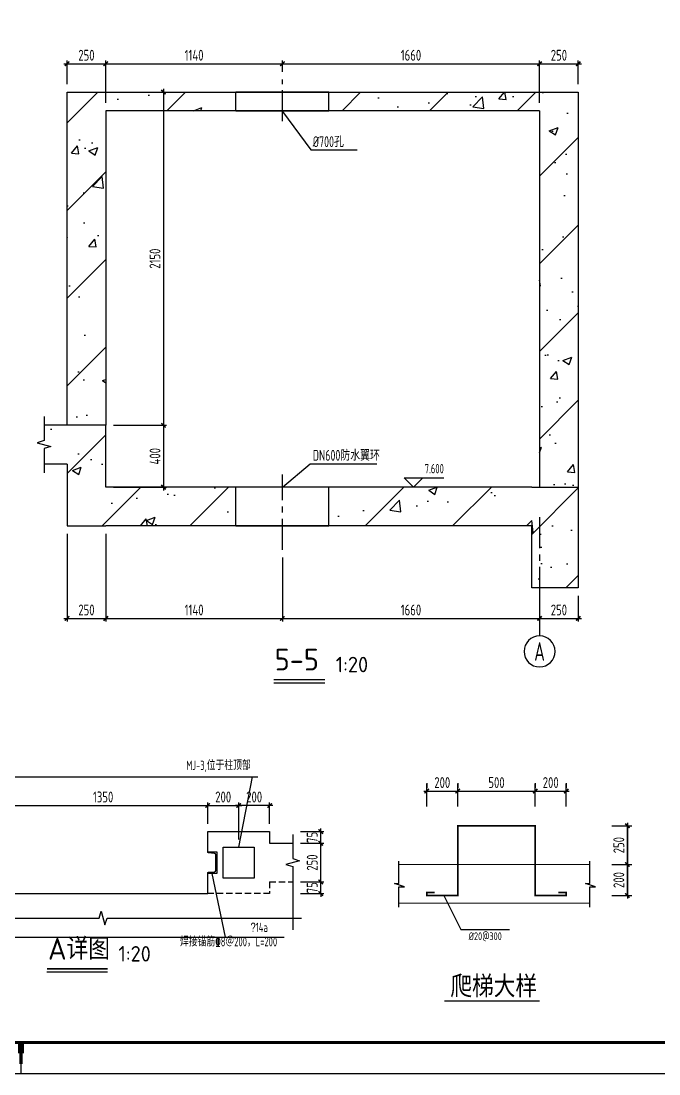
# Model space of a CAD drawing. Extents: x 665703 to 1047784, y -160603 to 92239.
# Drawn here: x 906403 to 926992, y -22114 to 11857 of the extents above; entities that cross this region are included whole.
import ezdxf
from ezdxf.enums import TextEntityAlignment as Align

# ---------------------------------------------------------------- set-up
doc = ezdxf.new("R2010")
doc.units = 0
doc.header["$LTSCALE"] = 800
doc.linetypes.add('CENTER', pattern=[2, 1.25, -0.25, 0.25, -0.25])
doc.linetypes.add('DASHED', pattern=[0.75, 0.5, -0.25])
doc.layers.get('0').update_dxf_attribs({"linetype": 'CONTINUOUS'})
doc.layers.get('Defpoints').update_dxf_attribs({"linetype": 'CONTINUOUS'})
for name, color, linetype in [('AXIS', 4, 'CENTER'), ('DIM', 2, 'CONTINUOUS'), ('HATCH', 254, 'CONTINUOUS'), ('NUM', 7, 'CONTINUOUS'), ('STEEL', 7, 'CONTINUOUS'), ('TEXT', 7, 'CONTINUOUS'), ('THIN', 7, 'CONTINUOUS'), ('TK', 7, 'CONTINUOUS'), ('中粗', 3, 'CONTINUOUS'), ('细线', 7, 'CONTINUOUS')]:
    doc.layers.add(name, color=color, linetype=linetype)
doc.styles.add('TSSD_Axis', font='tssdeng.shx', dxfattribs={"width": 0.7, "bigfont": 'tssdchn.shx'})
doc.styles.add('TSSD_Dimension', font='Tssdeng.shx', dxfattribs={"width": 0.75, "bigfont": 'hztxt.shx'})
doc.styles.add('TSSD_Label', font='Tssdeng.shx', dxfattribs={"width": 0.7, "bigfont": 'hztxt.shx'})
doc.styles.add('TSSD_Norm', font='Tssdeng.shx', dxfattribs={"bigfont": 'hztxt.shx'})
doc.dimstyles.new('TSSD_20_100', dxfattribs={"dimtxt": 350, "dimasz": 100, "dimexe": 100, "dimexo": 250, "dimgap": 100, "dimtad": 1, "dimdec": 0, "dimlfac": 0.2, "dimzin": 0, "dimdsep": 46, "dimtxsty": 'TSSD_Dimension', "dimblk": 'ARCHTICK', "dimcen": 0, "dimdle": 100, "dimclrt": 7, "dimadec": 0, "dimazin": 0, "dimtfac": 1, "dimtdec": 0, "dimtix": 1, "dimtmove": 2, "dimatfit": 3, "dimldrblk": 'ARCHTICK', "dimfxl": 0, "dimtolj": 1, "dimtzin": 0, "dimarcsym": 0})
pattern_1 = [(50, (651030, 130727.5), (2869.04, -251.009), [300, -3300]), (355, (651030, 130727.5), (-555.005, 3008.769), [240, -2640]), (100.4514, (651269, 130706.6), (2314.038, 2757.758), [254.96, -2804.568]), (46.1842, (651030, 131527.5), (4268.964, -662.076), [450, -4950]), (96.6356, (651385.7, 131472.3), (3738.65, 3896.47), [382.44, -4206.85]), (351.1842, (651030, 131527.5), (3738.65, 3896.474), [360, -3960]), (21, (651430, 131327.5), (2387.628, -1610.476), [300, -3300]), (326, (651430, 131327.5), (973.26, 2900.6), [240, -2640]), (71.4514, (651629, 131193.3), (3360.89, 1290.122), [254.96, -2804.568]), (37.5, (651029.9, 130727.5), (48.6394, 1331.5754), [0, -2608, 0, -2680, 0, -2650]), (7.5, (651030, 130727.5), (1052.278, 1577.647), [0, -1528, 0, -2548, 0, -1010]), (327.5, (650137.9, 130727.5), (2135.2897, -90.2195), [0, -1000, 0, -3120, 0, -4140]), (317.5, (649738, 130727.5), (2332.745, 400.42), [0, -1300, 0, -2072, 0, -2940]), (45, (651030, 130727.5), (-1414.214, 1414.214), [])]

# ---------------------------------------------------------------- blocks, each defined once
blk = doc.blocks.new('_ArchTick')
at = {"color": 0, "const_width": 0.5}
blk.add_lwpolyline([(-0.71, -0.71), (0.71, 0.71)], dxfattribs=at)
blk = doc.blocks.new('*D165')
at = {"layer": 'Defpoints', "color": 0, "transparency": 16777216}
for p in [(909138, 10480), (907888, 9566), (909138, 8966)]:
    blk.add_point(p, dxfattribs=at)
at = {"layer": 'DIM', "color": 0, "lineweight": -2, "transparency": 16777216}
for p, q in [((907888, 9816), (907888, 10580)), ((909138, 9216), (909138, 10580)), ((907788, 10480), (909238, 10480))]:
    blk.add_line(p, q, dxfattribs=at)
at = {"layer": 'DIM', "color": 0, "lineweight": -2, "transparency": 16777216, "xscale": 100, "yscale": 100, "zscale": 100, "rotation": 180}
blk.add_blockref('_ArchTick', (907888, 10480), dxfattribs=at)
at = {"layer": 'DIM', "color": 0, "lineweight": -2, "transparency": 16777216, "xscale": 100, "yscale": 100, "zscale": 100}
blk.add_blockref('_ArchTick', (909138, 10480), dxfattribs=at)
at = {"layer": 'DIM', "color": 7, "transparency": 16777216, "insert": (908513, 10755), "char_height": 350, "attachment_point": 5, "style": 'TSSD_Dimension'}
blk.add_mtext('\\A1;250', dxfattribs=at)
blk = doc.blocks.new('*D166')
at = {"layer": 'Defpoints', "color": 0, "transparency": 16777216}
for p in [(914838, 10480), (914838, 9973), (909138, 8966)]:
    blk.add_point(p, dxfattribs=at)
at = {"layer": 'DIM', "color": 0, "lineweight": -2, "transparency": 16777216}
for p, q in [((909138, 9216), (909138, 10580)), ((914838, 10223), (914838, 10580)), ((909038, 10480), (914938, 10480))]:
    blk.add_line(p, q, dxfattribs=at)
at = {"layer": 'DIM', "color": 0, "lineweight": -2, "transparency": 16777216, "xscale": 100, "yscale": 100, "zscale": 100, "rotation": 180}
blk.add_blockref('_ArchTick', (909138, 10480), dxfattribs=at)
at = {"layer": 'DIM', "color": 0, "lineweight": -2, "transparency": 16777216, "xscale": 100, "yscale": 100, "zscale": 100}
blk.add_blockref('_ArchTick', (914838, 10480), dxfattribs=at)
at = {"layer": 'DIM', "color": 7, "transparency": 16777216, "insert": (911988, 10755), "char_height": 350, "attachment_point": 5, "style": 'TSSD_Dimension'}
blk.add_mtext('\\A1;1140', dxfattribs=at)
blk = doc.blocks.new('*D167')
at = {"layer": 'Defpoints', "color": 0, "transparency": 16777216}
for p in [(923138, 10480), (914838, 9973), (923138, 8966)]:
    blk.add_point(p, dxfattribs=at)
at = {"layer": 'DIM', "color": 0, "lineweight": -2, "transparency": 16777216}
for p, q in [((914838, 10223), (914838, 10580)), ((923138, 9216), (923138, 10580)), ((914738, 10480), (923238, 10480))]:
    blk.add_line(p, q, dxfattribs=at)
at = {"layer": 'DIM', "color": 0, "lineweight": -2, "transparency": 16777216, "xscale": 100, "yscale": 100, "zscale": 100, "rotation": 180}
blk.add_blockref('_ArchTick', (914838, 10480), dxfattribs=at)
at = {"layer": 'DIM', "color": 0, "lineweight": -2, "transparency": 16777216, "xscale": 100, "yscale": 100, "zscale": 100}
blk.add_blockref('_ArchTick', (923138, 10480), dxfattribs=at)
at = {"layer": 'DIM', "color": 7, "transparency": 16777216, "insert": (918988, 10755), "char_height": 350, "attachment_point": 5, "style": 'TSSD_Dimension'}
blk.add_mtext('\\A1;1660', dxfattribs=at)
blk = doc.blocks.new('*D168')
at = {"layer": 'Defpoints', "color": 0, "transparency": 16777216}
for p in [(924388, 10480), (924388, 9566), (923138, 8966)]:
    blk.add_point(p, dxfattribs=at)
at = {"layer": 'DIM', "color": 0, "lineweight": -2, "transparency": 16777216}
for p, q in [((923138, 9216), (923138, 10580)), ((924388, 9816), (924388, 10580)), ((923038, 10480), (924488, 10480))]:
    blk.add_line(p, q, dxfattribs=at)
at = {"layer": 'DIM', "color": 0, "lineweight": -2, "transparency": 16777216, "xscale": 100, "yscale": 100, "zscale": 100, "rotation": 180}
blk.add_blockref('_ArchTick', (923138, 10480), dxfattribs=at)
at = {"layer": 'DIM', "color": 0, "lineweight": -2, "transparency": 16777216, "xscale": 100, "yscale": 100, "zscale": 100}
blk.add_blockref('_ArchTick', (924388, 10480), dxfattribs=at)
at = {"layer": 'DIM', "color": 7, "transparency": 16777216, "insert": (923763, 10755), "char_height": 350, "attachment_point": 5, "style": 'TSSD_Dimension'}
blk.add_mtext('\\A1;250', dxfattribs=at)
blk = doc.blocks.new('*D169')
at = {"layer": 'Defpoints', "color": 0, "transparency": 16777216}
for p in [(907888, -4434), (909138, -4434), (909138, -7418)]:
    blk.add_point(p, dxfattribs=at)
at = {"layer": 'DIM', "color": 0, "lineweight": -2, "transparency": 16777216}
for p, q in [((907888, -4684), (907888, -7518)), ((909138, -4684), (909138, -7518)), ((907788, -7418), (909238, -7418))]:
    blk.add_line(p, q, dxfattribs=at)
at = {"layer": 'DIM', "color": 0, "lineweight": -2, "transparency": 16777216, "xscale": 100, "yscale": 100, "zscale": 100, "rotation": 180}
blk.add_blockref('_ArchTick', (907888, -7418), dxfattribs=at)
at = {"layer": 'DIM', "color": 0, "lineweight": -2, "transparency": 16777216, "xscale": 100, "yscale": 100, "zscale": 100}
blk.add_blockref('_ArchTick', (909138, -7418), dxfattribs=at)
at = {"layer": 'DIM', "color": 7, "transparency": 16777216, "insert": (908513, -7143), "char_height": 350, "attachment_point": 5, "style": 'TSSD_Dimension'}
blk.add_mtext('\\A1;250', dxfattribs=at)
blk = doc.blocks.new('*D170')
at = {"layer": 'Defpoints', "color": 0, "transparency": 16777216}
for p in [(909138, -4434), (914838, -5204), (914838, -7418)]:
    blk.add_point(p, dxfattribs=at)
at = {"layer": 'DIM', "color": 0, "lineweight": -2, "transparency": 16777216}
for p, q in [((909138, -4684), (909138, -7518)), ((914838, -5454), (914838, -7518)), ((909038, -7418), (914938, -7418))]:
    blk.add_line(p, q, dxfattribs=at)
at = {"layer": 'DIM', "color": 0, "lineweight": -2, "transparency": 16777216, "xscale": 100, "yscale": 100, "zscale": 100, "rotation": 180}
blk.add_blockref('_ArchTick', (909138, -7418), dxfattribs=at)
at = {"layer": 'DIM', "color": 0, "lineweight": -2, "transparency": 16777216, "xscale": 100, "yscale": 100, "zscale": 100}
blk.add_blockref('_ArchTick', (914838, -7418), dxfattribs=at)
at = {"layer": 'DIM', "color": 7, "transparency": 16777216, "insert": (911988, -7143), "char_height": 350, "attachment_point": 5, "style": 'TSSD_Dimension'}
blk.add_mtext('\\A1;1140', dxfattribs=at)
blk = doc.blocks.new('*D171')
at = {"layer": 'Defpoints', "color": 0, "transparency": 16777216}
for p in [(914838, -5204), (923138, -6434), (923138, -7418)]:
    blk.add_point(p, dxfattribs=at)
at = {"layer": 'DIM', "color": 0, "lineweight": -2, "transparency": 16777216}
for p, q in [((914838, -5454), (914838, -7518)), ((923138, -6684), (923138, -7518)), ((914738, -7418), (923238, -7418))]:
    blk.add_line(p, q, dxfattribs=at)
at = {"layer": 'DIM', "color": 0, "lineweight": -2, "transparency": 16777216, "xscale": 100, "yscale": 100, "zscale": 100, "rotation": 180}
blk.add_blockref('_ArchTick', (914838, -7418), dxfattribs=at)
at = {"layer": 'DIM', "color": 0, "lineweight": -2, "transparency": 16777216, "xscale": 100, "yscale": 100, "zscale": 100}
blk.add_blockref('_ArchTick', (923138, -7418), dxfattribs=at)
at = {"layer": 'DIM', "color": 7, "transparency": 16777216, "insert": (918988, -7143), "char_height": 350, "attachment_point": 5, "style": 'TSSD_Dimension'}
blk.add_mtext('\\A1;1660', dxfattribs=at)
blk = doc.blocks.new('*D176')
at = {"layer": 'Defpoints', "color": 0, "transparency": 16777216}
for p in [(909138, 9566), (909138, -1184), (911000, -1184)]:
    blk.add_point(p, dxfattribs=at)
at = {"layer": 'DIM', "color": 0, "lineweight": -2, "transparency": 16777216}
for p, q in [((909388, 9566), (911100, 9566)), ((911000, 9666), (911000, -1284)), ((909388, -1184), (911100, -1184))]:
    blk.add_line(p, q, dxfattribs=at)
at = {"layer": 'DIM', "color": 0, "lineweight": -2, "transparency": 16777216, "xscale": 100, "yscale": 100, "zscale": 100}
for p, rotation in [((911000, 9566), 90), ((911000, -1184), 270)]:
    blk.add_blockref('_ArchTick', p, dxfattribs=dict(at, rotation=rotation))
at = {"layer": 'DIM', "color": 7, "transparency": 16777216, "insert": (910725, 4191), "char_height": 350, "attachment_point": 5, "rotation": 90, "style": 'TSSD_Dimension'}
blk.add_mtext('\\A1;2150', dxfattribs=at)
blk = doc.blocks.new('*D177')
at = {"layer": 'Defpoints', "color": 0, "transparency": 16777216}
for p in [(909138, -1184), (909138, -3184), (911000, -3184)]:
    blk.add_point(p, dxfattribs=at)
at = {"layer": 'DIM', "color": 0, "lineweight": -2, "transparency": 16777216}
for p, q in [((909388, -1184), (911100, -1184)), ((911000, -1084), (911000, -3284)), ((909388, -3184), (911100, -3184))]:
    blk.add_line(p, q, dxfattribs=at)
at = {"layer": 'DIM', "color": 0, "lineweight": -2, "transparency": 16777216, "xscale": 100, "yscale": 100, "zscale": 100}
for p, rotation in [((911000, -1184), 90), ((911000, -3184), 270)]:
    blk.add_blockref('_ArchTick', p, dxfattribs=dict(at, rotation=rotation))
at = {"layer": 'DIM', "color": 7, "transparency": 16777216, "insert": (910725, -2184), "char_height": 350, "attachment_point": 5, "rotation": 90, "style": 'TSSD_Dimension'}
blk.add_mtext('\\A1;400', dxfattribs=at)
blk = doc.blocks.new('ts_axno')
at = {"color": 0, "linetype": 'ByBlock', "lineweight": -2}
blk.add_circle((0, 0), 0.5, dxfattribs=at)
at = {"color": 0, "linetype": 'ByBlock', "lineweight": -2, "style": 'TSSD_Axis', "width": 0.7}
blk.add_attdef('A', text='', height=0.6, dxfattribs=at).set_placement((0, 0), align=Align.MIDDLE_CENTER)
blk = doc.blocks.new('*D178')
at = {"layer": 'Defpoints', "color": 0, "transparency": 16777216}
for p in [(923138, -6434), (924388, -6434), (924388, -7418)]:
    blk.add_point(p, dxfattribs=at)
at = {"layer": 'DIM', "color": 0, "lineweight": -2, "transparency": 16777216}
for p, q in [((923138, -6684), (923138, -7518)), ((924388, -6684), (924388, -7518)), ((923038, -7418), (924488, -7418))]:
    blk.add_line(p, q, dxfattribs=at)
at = {"layer": 'DIM', "color": 0, "lineweight": -2, "transparency": 16777216, "xscale": 100, "yscale": 100, "zscale": 100, "rotation": 180}
blk.add_blockref('_ArchTick', (923138, -7418), dxfattribs=at)
at = {"layer": 'DIM', "color": 0, "lineweight": -2, "transparency": 16777216, "xscale": 100, "yscale": 100, "zscale": 100}
blk.add_blockref('_ArchTick', (924388, -7418), dxfattribs=at)
at = {"layer": 'DIM', "color": 7, "transparency": 16777216, "insert": (923763, -7143), "char_height": 350, "attachment_point": 5, "style": 'TSSD_Dimension'}
blk.add_mtext('\\A1;250', dxfattribs=at)
blk = doc.blocks.new('*D197')
at = {"layer": 'Defpoints', "color": 0, "transparency": 16777216}
for p in [(915171, -15920), (916076, -15920), (915170, -16295)]:
    blk.add_point(p, dxfattribs=at)
at = {"layer": 'DIM', "color": 0, "lineweight": -2, "transparency": 16777216}
for p, q in [((915421, -15920), (916176, -15920)), ((916076, -15920), (916076, -15820)), ((916076, -16295), (916076, -15920)), ((915420, -16295), (916176, -16295)), ((916076, -16295), (916076, -16395))]:
    blk.add_line(p, q, dxfattribs=at)
at = {"layer": 'DIM', "color": 0, "lineweight": -2, "transparency": 16777216, "xscale": 100, "yscale": 100, "zscale": 100}
for p, rotation in [((916076, -15920), 270), ((916076, -16295), 90)]:
    blk.add_blockref('_ArchTick', p, dxfattribs=dict(at, rotation=rotation))
at = {"layer": 'DIM', "color": 7, "transparency": 16777216, "insert": (915801, -16107), "char_height": 350, "attachment_point": 5, "rotation": 90, "style": 'TSSD_Dimension'}
blk.add_mtext('\\A1;75', dxfattribs=at)
blk = doc.blocks.new('*D198')
at = {"layer": 'Defpoints', "color": 0, "transparency": 16777216}
for p in [(915171, -14670), (916076, -14670), (915171, -15920)]:
    blk.add_point(p, dxfattribs=at)
at = {"layer": 'DIM', "color": 0, "lineweight": -2, "transparency": 16777216}
for p, q in [((916076, -16020), (916076, -14570)), ((915421, -14670), (916176, -14670)), ((915421, -15920), (916176, -15920))]:
    blk.add_line(p, q, dxfattribs=at)
at = {"layer": 'DIM', "color": 0, "lineweight": -2, "transparency": 16777216, "xscale": 100, "yscale": 100, "zscale": 100}
for p, rotation in [((916076, -14670), 90), ((916076, -15920), 270)]:
    blk.add_blockref('_ArchTick', p, dxfattribs=dict(at, rotation=rotation))
at = {"layer": 'DIM', "color": 7, "transparency": 16777216, "insert": (915801, -15295), "char_height": 350, "attachment_point": 5, "rotation": 90, "style": 'TSSD_Dimension'}
blk.add_mtext('\\A1;250', dxfattribs=at)
blk = doc.blocks.new('*D199')
at = {"layer": 'Defpoints', "color": 0, "transparency": 16777216}
for p in [(915170, -14295), (916076, -14295), (915171, -14670)]:
    blk.add_point(p, dxfattribs=at)
at = {"layer": 'DIM', "color": 0, "lineweight": -2, "transparency": 16777216}
for p, q in [((916076, -14295), (916076, -14195)), ((915420, -14295), (916176, -14295)), ((916076, -14670), (916076, -14295)), ((915421, -14670), (916176, -14670)), ((916076, -14670), (916076, -14770))]:
    blk.add_line(p, q, dxfattribs=at)
at = {"layer": 'DIM', "color": 0, "lineweight": -2, "transparency": 16777216, "xscale": 100, "yscale": 100, "zscale": 100}
for p, rotation in [((916076, -14295), 270), ((916076, -14670), 90)]:
    blk.add_blockref('_ArchTick', p, dxfattribs=dict(at, rotation=rotation))
at = {"layer": 'DIM', "color": 7, "transparency": 16777216, "insert": (915801, -14482), "char_height": 350, "attachment_point": 5, "rotation": 90, "style": 'TSSD_Dimension'}
blk.add_mtext('\\A1;75', dxfattribs=at)
blk = doc.blocks.new('*D201')
at = {"layer": 'Defpoints', "color": 0, "transparency": 16777216}
for p in [(912427, -13452), (905677, -14295), (912427, -14295)]:
    blk.add_point(p, dxfattribs=at)
at = {"layer": 'DIM', "color": 0, "lineweight": -2, "transparency": 16777216}
for p, q in [((905577, -13452), (912527, -13452)), ((905677, -14045), (905677, -13352)), ((912427, -14045), (912427, -13352))]:
    blk.add_line(p, q, dxfattribs=at)
at = {"layer": 'DIM', "color": 0, "lineweight": -2, "transparency": 16777216, "xscale": 100, "yscale": 100, "zscale": 100, "rotation": 180}
blk.add_blockref('_ArchTick', (905677, -13452), dxfattribs=at)
at = {"layer": 'DIM', "color": 0, "lineweight": -2, "transparency": 16777216, "xscale": 100, "yscale": 100, "zscale": 100}
blk.add_blockref('_ArchTick', (912427, -13452), dxfattribs=at)
at = {"layer": 'DIM', "color": 7, "transparency": 16777216, "insert": (909052, -13177), "char_height": 350, "attachment_point": 5, "style": 'TSSD_Dimension'}
blk.add_mtext('\\A1;1350', dxfattribs=at)
blk = doc.blocks.new('*D267')
at = {"layer": 'Defpoints', "color": 0, "transparency": 16777216}
for p in [(925972, -14107), (925972, -15357), (925972, -15357)]:
    blk.add_point(p, dxfattribs=at)
at = {"layer": 'DIM', "color": 0, "lineweight": -2, "transparency": 16777216}
for p, q in [((925722, -14107), (925872, -14107)), ((925972, -14007), (925972, -15457)), ((925722, -15357), (925872, -15357))]:
    blk.add_line(p, q, dxfattribs=at)
at = {"layer": 'DIM', "color": 0, "lineweight": -2, "transparency": 16777216, "xscale": 100, "yscale": 100, "zscale": 100}
for p, rotation in [((925972, -14107), 90), ((925972, -15357), 270)]:
    blk.add_blockref('_ArchTick', p, dxfattribs=dict(at, rotation=rotation))
at = {"layer": 'DIM', "color": 7, "transparency": 16777216, "insert": (925697, -14732), "char_height": 350, "attachment_point": 5, "rotation": 90, "style": 'TSSD_Dimension'}
blk.add_mtext('\\A1;250', dxfattribs=at)
blk = doc.blocks.new('*D268')
at = {"layer": 'Defpoints', "color": 0, "transparency": 16777216}
for p in [(925972, -15357), (925972, -16357), (925972, -16357)]:
    blk.add_point(p, dxfattribs=at)
at = {"layer": 'DIM', "color": 0, "lineweight": -2, "transparency": 16777216}
for p, q in [((925972, -15257), (925972, -16457)), ((925722, -15357), (925872, -15357)), ((925722, -16357), (925872, -16357))]:
    blk.add_line(p, q, dxfattribs=at)
at = {"layer": 'DIM', "color": 0, "lineweight": -2, "transparency": 16777216, "xscale": 100, "yscale": 100, "zscale": 100}
for p, rotation in [((925972, -15357), 90), ((925972, -16357), 270)]:
    blk.add_blockref('_ArchTick', p, dxfattribs=dict(at, rotation=rotation))
at = {"layer": 'DIM', "color": 7, "transparency": 16777216, "insert": (925697, -15857), "char_height": 350, "attachment_point": 5, "rotation": 90, "style": 'TSSD_Dimension'}
blk.add_mtext('\\A1;200', dxfattribs=at)
blk = doc.blocks.new('*D269')
at = {"layer": 'Defpoints', "color": 0, "transparency": 16777216}
for p in [(919498, -12987), (920498, -12987), (920498, -12987)]:
    blk.add_point(p, dxfattribs=at)
at = {"layer": 'DIM', "color": 0, "lineweight": -2, "transparency": 16777216}
for p, q in [((919498, -12737), (919498, -12887)), ((920498, -12737), (920498, -12887)), ((919398, -12987), (920598, -12987))]:
    blk.add_line(p, q, dxfattribs=at)
at = {"layer": 'DIM', "color": 0, "lineweight": -2, "transparency": 16777216, "xscale": 100, "yscale": 100, "zscale": 100, "rotation": 180}
blk.add_blockref('_ArchTick', (919498, -12987), dxfattribs=at)
at = {"layer": 'DIM', "color": 0, "lineweight": -2, "transparency": 16777216, "xscale": 100, "yscale": 100, "zscale": 100}
blk.add_blockref('_ArchTick', (920498, -12987), dxfattribs=at)
at = {"layer": 'DIM', "color": 7, "transparency": 16777216, "insert": (919998, -12712), "char_height": 350, "attachment_point": 5, "style": 'TSSD_Dimension'}
blk.add_mtext('\\A1;200', dxfattribs=at)
blk = doc.blocks.new('*D270')
at = {"layer": 'Defpoints', "color": 0, "transparency": 16777216}
for p in [(920498, -12987), (922998, -12987), (922998, -12987)]:
    blk.add_point(p, dxfattribs=at)
at = {"layer": 'DIM', "color": 0, "lineweight": -2, "transparency": 16777216}
for p, q in [((920498, -12737), (920498, -12887)), ((922998, -12737), (922998, -12887)), ((920398, -12987), (923098, -12987))]:
    blk.add_line(p, q, dxfattribs=at)
at = {"layer": 'DIM', "color": 0, "lineweight": -2, "transparency": 16777216, "xscale": 100, "yscale": 100, "zscale": 100, "rotation": 180}
blk.add_blockref('_ArchTick', (920498, -12987), dxfattribs=at)
at = {"layer": 'DIM', "color": 0, "lineweight": -2, "transparency": 16777216, "xscale": 100, "yscale": 100, "zscale": 100}
blk.add_blockref('_ArchTick', (922998, -12987), dxfattribs=at)
at = {"layer": 'DIM', "color": 7, "transparency": 16777216, "insert": (921748, -12712), "char_height": 350, "attachment_point": 5, "style": 'TSSD_Dimension'}
blk.add_mtext('\\A1;500', dxfattribs=at)
blk = doc.blocks.new('*D271')
at = {"layer": 'Defpoints', "color": 0, "transparency": 16777216}
for p in [(922998, -12987), (923998, -12987), (923998, -12987)]:
    blk.add_point(p, dxfattribs=at)
at = {"layer": 'DIM', "color": 0, "lineweight": -2, "transparency": 16777216}
for p, q in [((922998, -12737), (922998, -12887)), ((923998, -12737), (923998, -12887)), ((922898, -12987), (924098, -12987))]:
    blk.add_line(p, q, dxfattribs=at)
at = {"layer": 'DIM', "color": 0, "lineweight": -2, "transparency": 16777216, "xscale": 100, "yscale": 100, "zscale": 100, "rotation": 180}
blk.add_blockref('_ArchTick', (922998, -12987), dxfattribs=at)
at = {"layer": 'DIM', "color": 0, "lineweight": -2, "transparency": 16777216, "xscale": 100, "yscale": 100, "zscale": 100}
blk.add_blockref('_ArchTick', (923998, -12987), dxfattribs=at)
at = {"layer": 'DIM', "color": 7, "transparency": 16777216, "insert": (923498, -12712), "char_height": 350, "attachment_point": 5, "style": 'TSSD_Dimension'}
blk.add_mtext('\\A1;200', dxfattribs=at)
blk = doc.blocks.new('*D545')
at = {"layer": 'Defpoints', "color": 0, "transparency": 16777216}
for p in [(913427, -13452), (914427, -14295), (913427, -14795)]:
    blk.add_point(p, dxfattribs=at)
at = {"layer": 'DIM', "color": 0, "lineweight": -2, "transparency": 16777216}
for p, q in [((914527, -13452), (913327, -13452)), ((913427, -14545), (913427, -13352)), ((914427, -14045), (914427, -13352))]:
    blk.add_line(p, q, dxfattribs=at)
at = {"layer": 'DIM', "color": 0, "lineweight": -2, "transparency": 16777216, "xscale": 100, "yscale": 100, "zscale": 100, "rotation": 180}
blk.add_blockref('_ArchTick', (913427, -13452), dxfattribs=at)
at = {"layer": 'DIM', "color": 0, "lineweight": -2, "transparency": 16777216, "xscale": 100, "yscale": 100, "zscale": 100}
blk.add_blockref('_ArchTick', (914427, -13452), dxfattribs=at)
at = {"layer": 'DIM', "color": 7, "transparency": 16777216, "insert": (913927, -13177), "char_height": 350, "attachment_point": 5, "style": 'TSSD_Dimension'}
blk.add_mtext('\\A1;200', dxfattribs=at)
blk = doc.blocks.new('*D544')
at = {"layer": 'Defpoints', "color": 0, "transparency": 16777216}
for p in [(913427, -13452), (912427, -14295), (913427, -14795)]:
    blk.add_point(p, dxfattribs=at)
at = {"layer": 'DIM', "color": 0, "lineweight": -2, "transparency": 16777216}
for p, q in [((912327, -13452), (913527, -13452)), ((912427, -14045), (912427, -13352)), ((913427, -14545), (913427, -13352))]:
    blk.add_line(p, q, dxfattribs=at)
at = {"layer": 'DIM', "color": 0, "lineweight": -2, "transparency": 16777216, "xscale": 100, "yscale": 100, "zscale": 100, "rotation": 180}
blk.add_blockref('_ArchTick', (912427, -13452), dxfattribs=at)
at = {"layer": 'DIM', "color": 0, "lineweight": -2, "transparency": 16777216, "xscale": 100, "yscale": 100, "zscale": 100}
blk.add_blockref('_ArchTick', (913427, -13452), dxfattribs=at)
at = {"layer": 'DIM', "color": 7, "transparency": 16777216, "insert": (912927, -13177), "char_height": 350, "attachment_point": 5, "style": 'TSSD_Dimension'}
blk.add_mtext('\\A1;200', dxfattribs=at)
blk = doc.blocks.new('MI')
at = {"layer": 'TK'}
for points, const_width in [([(42050, 1000), (42050, 650)], 200), ([(42050, 1000), (42050, 300)], 100), ([(42050, 0), (42050, 1000)], 35)]:
    blk.add_lwpolyline(points, dxfattribs=dict(at, const_width=const_width))

msp = doc.modelspace()

# ---------------------------------------------------------------- hatches: boundary and pattern name
at = {"layer": 'HATCH'}
h = msp.add_hatch(dxfattribs=at)
h.set_pattern_fill('ARMORED', color=256, scale=400, style=0)
h.set_pattern_definition(pattern_1)
h.paths.add_polyline_path([(909137.9, 8965.7), (913337.9, 8965.7), (913337.9, 9565.7), (907887.9, 9565.7), (907887.9, -1184.3), (909137.9, -1184.3)])
h = msp.add_hatch(dxfattribs=at)
h.set_pattern_fill('ARMORED', color=256, scale=400, style=0)
h.set_pattern_definition(pattern_1)
h.paths.add_polyline_path([(924387.9, 9565.7), (916337.9, 9565.7), (916337.9, 8965.7), (923137.9, 8965.7), (923137.9, -3184.3), (924387.9, -3184.3)])
h = msp.add_hatch(dxfattribs=at)
h.set_pattern_fill('ARMORED', color=256, scale=400, style=0)
h.set_pattern_definition(pattern_1)
h.paths.add_polyline_path([(909137.9, -3184.3), (909137.9, -1184.3), (907887.9, -1184.3), (907143.5, -1184.3), (907143.5, -1679.3), (906923.5, -1749.3), (907363.5, -1869.3), (907143.5, -1939.3), (907143.5, -2434.3), (907887.9, -2434.3), (907887.9, -4434.3), (909137.9, -4434.3), (913337.9, -4434.3), (913337.9, -3184.3)])
h = msp.add_hatch(dxfattribs=at)
h.set_pattern_fill('ARMORED', color=256, scale=400, style=0)
h.set_pattern_definition(pattern_1)
h.paths.add_polyline_path([(922887.9, -4434.3), (922887.9, -6434.3), (924387.9, -6434.3), (924387.9, -3184.3), (922887.9, -3184.3), (916337.9, -3184.3), (916337.9, -4434.3)])

# ---------------------------------------------------------------- linework, layer by layer
at = {"layer": 'AXIS'}
for p, q in [((914837.9, 8626.2), (914837.9, 9972.9)), ((914837.9, -5203.7), (914837.9, -2777.1)), ((923137.9, -4154.1), (923137.9, -7981.9))]:
    msp.add_line(p, q, dxfattribs=at)
at = {"layer": 'DIM'}
for p, q in [((919497.8, -13486.6), (919497.8, -12750.5)), ((920497.8, -13486.6), (920497.8, -12750.5)), ((922997.8, -13486.6), (922997.8, -12750.5)), ((923997.8, -13486.6), (923997.8, -12750.5)), ((919497.8, -12986.6), (923997.8, -12986.6)), ((925472.4, -14106.6), (926120.3, -14106.6)), ((925972.4, -16356.6), (925972.4, -14106.6)), ((925472.4, -15356.6), (926120.3, -15356.6)), ((925472.4, -16356.6), (926120.3, -16356.6))]:
    msp.add_line(p, q, dxfattribs=at)
at = {"layer": 'HATCH'}
msp.add_lwpolyline([(913926.5, -15795), (912926.5, -15795), (912926.5, -14795), (913926.5, -14795)], close=True, dxfattribs=at)
at = {"layer": 'NUM'}
for points in [[(914556.9, -9391.1, 50, 50, 0), (916209.9, -9391.1, 50, 50, 0)], [(907239.4, -18723.8, 50, 50, 0), (909195.8, -18723.8, 50, 50, 0)]]:
    msp.add_lwpolyline(points, format="xyseb", dxfattribs=at)
for points in [[(914556.9, -9491.1), (916209.9, -9491.1)], [(907239.4, -18823.8), (909195.8, -18823.8)]]:
    msp.add_lwpolyline(points, dxfattribs=at)
at = {"layer": 'STEEL'}
msp.add_lwpolyline([(912716.5, -15645), (912426.5, -15645), (912426.5, -15632, -0.3853136), (912447.9, -15608.4), (912643.8, -15588.8, 0.3853136), (912686.5, -15541.5), (912686.5, -15048.5, 0.3853136), (912643.8, -15001.2), (912447.9, -14981.6, -0.3853136), (912426.5, -14958), (912426.5, -14945), (912716.5, -14945), (912716.5, -15645)], format="xyb", dxfattribs=at)
at = {"layer": 'TEXT'}
for p, q in [((905106.9, -12529), (914043.6, -12529)), ((913856.9, -12529), (913426.5, -14795)), ((913001.9, -17697.2), (912571.5, -15645)), ((905961.9, -17697.2), (914898.6, -17697.2))]:
    msp.add_line(p, q, dxfattribs=at)
at = {"layer": 'THIN'}
for p, q in [((919071, -3184.3), (918771, -2884.3)), ((918771, -2884.3), (919371, -2884.3)), ((919071, -3184.3), (919371, -2884.3)), ((919371, -2884.3), (920049.4, -2884.3)), ((919071, -3184.3), (919071, -3184.3))]:
    msp.add_line(p, q, dxfattribs=at)
at = {"layer": 'THIN', "color": 0}
for p, q in [((920043.6, -16356.6), (920594.1, -17450.5)), ((920594.1, -17450.5), (922173.1, -17450.5))]:
    msp.add_line(p, q, dxfattribs=at)
at = {"layer": 'THIN'}
for points in [[(907143.5, -904.3), (907143.5, -1679.3), (906923.5, -1749.3), (907363.5, -1869.3), (907143.5, -1939.3), (907143.5, -2714.3)], [(915170.9, -14390), (915170.9, -15165), (915390.9, -15235), (914950.9, -15355), (915170.9, -15425), (915170.9, -17459.3)], [(902652.2, -17083.7), (908921.5, -17083.7), (908991.5, -16863.7), (909111.5, -17303.7), (909181.5, -17083.7), (915450.9, -17083.7)]]:
    msp.add_lwpolyline(points, dxfattribs=at)
at = {"layer": 'THIN', "color": 0}
for points, const_width in [([(919747.8, -16256.6), (919497.8, -16256.6), (919497.8, -16356.6), (920497.8, -16356.6), (920497.8, -14106.6), (922997.8, -14106.6), (922997.8, -16356.6), (923997.8, -16356.6), (923997.8, -16256.6), (923747.8, -16256.6)], 50), ([(918595.1, -15356.6), (924762.4, -15356.6)], 30), ([(918595.1, -16606.6), (924762.4, -16606.6)], 30), ([(920066, -19761), (923146.3, -19761)], 40)]:
    msp.add_lwpolyline(points, dxfattribs=dict(at, const_width=const_width))
for points in [[(918595.1, -16728.6), (918595.1, -16077.6), (918774.1, -16077.6), (918457.1, -15969.6), (918595.1, -15969.6), (918595.1, -15251.6)], [(924762.4, -16728.6), (924762.4, -16077.6), (924941.4, -16077.6), (924624.4, -15969.6), (924762.4, -15969.6), (924762.4, -15251.6)]]:
    msp.add_lwpolyline(points, dxfattribs=at)
at = {"layer": 'TK', "color": 2}
msp.add_lwpolyline([(948451.9, 37303.6), (864351.9, 37303.6), (864351.9, -22096.4), (948451.9, -22096.4)], close=True, dxfattribs=at)
at = {"layer": 'TK', "color": 2, "const_width": 100}
msp.add_lwpolyline([(866851.9, 36303.6), (947451.9, 36303.6), (947451.9, -21096.4), (866851.9, -21096.4)], close=True, dxfattribs=at)
at = {"layer": '中粗'}
for p, q in [((907887.9, -1184.3), (907887.9, 9565.7)), ((907887.9, 9565.7), (924387.9, 9565.7)), ((913337.9, 8965.7), (913337.9, 9565.7)), ((916337.9, 9565.7), (913337.9, 9565.7)), ((916337.9, 8965.7), (916337.9, 9565.7)), ((924387.9, 9565.7), (924387.9, -3184.3)), ((923137.9, 8965.7), (909137.9, 8965.7)), ((909137.9, 8965.7), (909137.9, -1184.3)), ((913337.9, 8965.7), (916337.9, 8965.7)), ((923137.9, 8965.7), (923137.9, -3184.3)), ((907887.9, -1184.3), (907143.5, -1184.3)), ((909137.9, -1184.3), (907887.9, -1184.3)), ((909137.9, -3184.3), (909137.9, -1184.3)), ((907887.9, -2434.3), (907143.5, -2434.3)), ((907887.9, -2434.3), (907887.9, -4434.3)), ((922887.9, -3184.3), (909137.9, -3184.3)), ((913337.9, -4434.3), (913337.9, -3184.3)), ((916337.9, -3184.3), (913337.9, -3184.3)), ((916337.9, -4434.3), (916337.9, -3184.3)), ((922887.9, -3184.3), (924387.9, -3184.3)), ((924387.9, -3184.3), (924387.9, -6434.3)), ((907887.9, -4434.3), (909137.9, -4434.3)), ((922887.9, -4434.3), (909137.9, -4434.3)), ((913337.9, -4434.3), (916337.9, -4434.3)), ((922887.9, -6434.3), (922887.9, -4434.3)), ((924387.9, -6434.3), (922887.9, -6434.3)), ((914426.5, -14670), (915170.9, -14670)), ((905676.5, -16295), (912426.5, -16295))]:
    msp.add_line(p, q, dxfattribs=at)
at = {"layer": '中粗', "linetype": 'DASHED', "ltscale": 0.5}
msp.add_line((914426.5, -15920), (915170.9, -15920), dxfattribs=at)
at = {"layer": '中粗'}
for points in [[(912426.5, -14958), (912426.5, -14295), (914426.5, -14295), (914426.5, -14670)], [(912426.5, -16295), (912426.5, -15632)]]:
    msp.add_lwpolyline(points, dxfattribs=at)
at = {"layer": '中粗', "linetype": 'DASHED', "ltscale": 0.5}
msp.add_lwpolyline([(914426.5, -15920), (914426.5, -16295), (912426.5, -16295), (912426.5, -16295)], dxfattribs=at)
at = {"layer": '细线'}
for p, q in [((914837.9, 8935), (915757.7, 7703.1)), ((915757.7, 7703.1), (917251, 7703.1)), ((914837.9, -3184.3), (915729.7, -2430.3)), ((915729.7, -2430.3), (917881.7, -2430.3))]:
    msp.add_line(p, q, dxfattribs=at)

# ---------------------------------------------------------------- block references
at = {"layer": 'NUM'}
ref = msp.add_blockref('ts_axno', (923137.9, -8481.9), dxfattribs=dict(at, xscale=-1000, yscale=1000, zscale=1000, rotation=180))
ref.add_attrib('10', 'A', dxfattribs={"height": 600, "style": 'TSSD_Axis', "width": 0.666667}).set_placement((923137.9, -8481.9), align=Align.MIDDLE_CENTER)
at = {"layer": 'TK', "color": 2}
msp.add_blockref('MI', (864351.9, -22096.4), dxfattribs=at)

# ---------------------------------------------------------------- texts
at = {"layer": 'NUM', "style": 'TSSD_Norm'}
for s, height, p in [('5-5', 700, (914589.2, -9304.9)), ('1:20', 500, (916559.9, -9304.9)), ('A详图', 700, (907271.7, -18637.6)), ('1:20', 500, (909545.8, -18637.6))]:
    msp.add_text(s, height=height, dxfattribs=at).set_placement(p, align=Align.BOTTOM_LEFT)
msp.add_text('爬梯大样', height=700, dxfattribs=at).set_placement((920259.3, -19641.3))
at = {"layer": 'TEXT', "style": 'TSSD_Norm', "width": 0.7}
for s, p in [('%%C700孔', (915817.6, 7790.5)), ('DN600防水翼环', (915817.6, -2327.9))]:
    msp.add_text(s, height=350, dxfattribs=at).set_placement(p)
at = {"layer": 'TEXT', "style": 'TSSD_Label', "width": 0.7}
for s, p in [('MJ-3,位于柱顶部', (913814.5, -12396.2)), ('%%13714a', (914366.6, -17622.2)), ('焊接锚筋%%1328＠200，L=200', (914669.5, -18087.4))]:
    msp.add_text(s, height=300, dxfattribs=at).set_placement(p, align=Align.BOTTOM_RIGHT)
at = {"layer": 'THIN', "style": 'TSSD_Label', "width": 0.7}
msp.add_text('7.600', height=300, dxfattribs=at).set_placement((920049.4, -2824.3), align=Align.BOTTOM_RIGHT)
at = {"layer": 'THIN', "color": 0, "style": 'TSSD_Dimension', "width": 0.7}
msp.add_text('%%c20@300', height=250, dxfattribs=at).set_placement((920852.1, -17795.9))

# ---------------------------------------------------------------- dimensions: what is measured, and where the dimension line sits
at = {"layer": 'DIM'}
for base, p1, p2, picture, middle in [((909137.9, 10480.2), (907887.9, 9565.7), (909137.9, 8965.7), '*D165', (908512.9, 10755.2)), ((914837.9, 10480.2), (909137.9, 8965.7), (914837.9, 9972.9), '*D166', (911987.9, 10755.2)), ((923137.9, 10480.2), (914837.9, 9972.9), (923137.9, 8965.7), '*D167', (918987.9, 10755.2)), ((924387.9, 10480.2), (923137.9, 8965.7), (924387.9, 9565.7), '*D168', (923762.9, 10755.2)), ((909137.9, -7418.2), (907887.9, -4434.3), (909137.9, -4434.3), '*D169', (908512.9, -7143.2)), ((914837.9, -7418.2), (909137.9, -4434.3), (914837.9, -5203.7), '*D170', (911987.9, -7143.2)), ((923137.9, -7418.2), (914837.9, -5203.7), (923137.9, -6434.3), '*D171', (918987.9, -7143.2)), ((924387.9, -7418.2), (923137.9, -6434.3), (924387.9, -6434.3), '*D178', (923762.9, -7143.2)), ((920497.8, -12986.6), (919497.8, -12986.6), (920497.8, -12986.6), '*D269', (919997.8, -12711.6)), ((922997.8, -12986.6), (920497.8, -12986.6), (922997.8, -12986.6), '*D270', (921747.8, -12711.6)), ((923997.8, -12986.6), (922997.8, -12986.6), (923997.8, -12986.6), '*D271', (923497.8, -12711.6)), ((912426.5, -13452.1), (905676.5, -14295), (912426.5, -14295), '*D201', (909051.5, -13177.1)), ((913426.5, -13452.1), (912426.5, -14295), (913426.5, -14795), '*D544', (912926.5, -13177.1))]:
    dim = msp.add_linear_dim(base=base, p1=p1, p2=p2, dimstyle='TSSD_20_100', dxfattribs=at)
    dim.commit()
    dim.dimension.update_dxf_attribs({"geometry": picture, "text_midpoint": middle})
for base, p1, p2, angle, picture, middle in [((910999.8, -1184.3), (909137.9, 9565.7), (909137.9, -1184.3), 90, '*D176', (910724.8, 4190.7)), ((910999.8, -3184.3), (909137.9, -1184.3), (909137.9, -3184.3), 90, '*D177', (910724.8, -2184.3)), ((913426.5, -13452.1), (914426.5, -14295), (913426.5, -14795), 180, '*D545', (913926.5, -13177.1)), ((916075.6, -14295), (915170.9, -14670), (915169.9, -14295), 90, '*D199', (915800.6, -14482.5)), ((925972.4, -15356.6), (925972.4, -14106.6), (925972.4, -15356.6), 270, '*D267', (925697.4, -14731.6)), ((916075.6, -14670), (915170.9, -15920), (915170.9, -14670), 90, '*D198', (915800.6, -15295)), ((925972.4, -16356.6), (925972.4, -15356.6), (925972.4, -16356.6), 270, '*D268', (925697.4, -15856.6)), ((916075.6, -15920), (915169.9, -16295), (915170.9, -15920), 90, '*D197', (915800.6, -16107.5))]:
    dim = msp.add_linear_dim(base=base, p1=p1, p2=p2, angle=angle, dimstyle='TSSD_20_100', dxfattribs=at)
    dim.commit()
    dim.dimension.update_dxf_attribs({"geometry": picture, "text_midpoint": middle})

doc.saveas('drawing.dxf')
